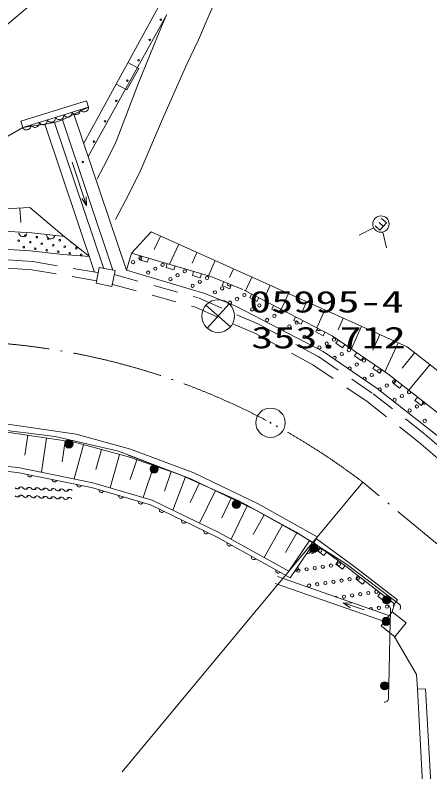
# Model space of a CAD drawing. Units: millimetres, scale not verified. Extents: x 27531 to 667531, y 18316 to 378316.
# Drawn here: x 377866 to 403154, y 260128 to 306284 of the extents above; entities that cross this region are included whole.
import ezdxf
from ezdxf.enums import TextEntityAlignment as Align

# ---------------------------------------------------------------- set-up
doc = ezdxf.new("R2010")
doc.units = ezdxf.units.MM
doc.header["$LTSCALE"] = 1000
doc.linetypes.add('USER1', pattern=[7.000001, 5.508197, -0.688525, 0.114754, -0.688525])
doc.linetypes.add('USER2', pattern=[2.5, 1.5, -1])
doc.layers.add('S-SUV', color=7, linetype='Continuous', lineweight=13)
doc.layers.add('S-SUV-LWCN', color=7, linetype='Continuous', lineweight=13)
doc.styles.add('ＭＳ ゴシック', font='')
doc.styles.get('ＭＳ ゴシック').set_extended_font_data('MS Gothic')

# ---------------------------------------------------------------- blocks, each defined once
blk = doc.blocks.new('BUHIN24')
at = {"color": 7, "linetype": 'Continuous', "lineweight": 13}
blk.add_lwpolyline([(-200, 150), (-149, 184), (-96, 205), (-25, 221), (37, 211), (95, 190), (157, 143), (193, 94), (219, 37), (225, -36), (219, -93), (200, -150)], dxfattribs=at)
blk = doc.blocks.new('BUHIN28')
at = {"color": 7, "linetype": 'Continuous', "lineweight": 13}
blk.add_lwpolyline([(91, -233), (324, -142), (142, 324), (-91, 233)], dxfattribs=at)
blk = doc.blocks.new('BUHIN29')
at = {"color": 7, "linetype": 'Continuous', "lineweight": 13}
blk.add_lwpolyline([(84, -235), (320, -151), (151, 320), (-84, 235)], dxfattribs=at)
blk = doc.blocks.new('BUHIN30')
at = {"color": 7, "linetype": 'Continuous', "lineweight": 13}
blk.add_lwpolyline([(164, -188), (353, -24), (24, 353), (-164, 188)], dxfattribs=at)
blk = doc.blocks.new('BUHIN32')
at = {"color": 7, "linetype": 'Continuous', "lineweight": 13}
blk.add_lwpolyline([(126, -216), (342, -90), (90, 342), (-126, 216)], dxfattribs=at)
blk = doc.blocks.new('BUHIN33')
at = {"color": 7, "linetype": 'Continuous', "lineweight": 13}
blk.add_lwpolyline([(98, -230), (328, -131), (131, 328), (-98, 230)], dxfattribs=at)
blk = doc.blocks.new('BUHIN34')
at = {"color": 7, "linetype": 'Continuous', "lineweight": 13}
blk.add_lwpolyline([(83, -236), (319, -153), (153, 319), (-83, 236)], dxfattribs=at)
blk = doc.blocks.new('BUHIN52')
at = {"color": 7, "linetype": 'Continuous', "lineweight": 13}
for p, q in [((-272, 957), (272, -957)), ((957, 272), (-957, -272))]:
    blk.add_line(p, q, dxfattribs=at)
blk.add_circle((0, 0), 995, dxfattribs=at)
blk = doc.blocks.new('BUHIN64')
at = {"color": 7, "linetype": 'Continuous', "lineweight": 13}
for radius in [249, 220, 191, 161, 132, 97.5, 67.5, 38.8, 7.5]:
    blk.add_circle((207, -138), radius, dxfattribs=at)
blk = doc.blocks.new('BUHIN87')
at = {"color": 7, "linetype": 'Continuous', "lineweight": 13}
blk.add_lwpolyline([(-108, 104), (-75, 121), (-42, 129), (1, 133), (38, 123), (70, 106), (104, 74), (122, 42), (133, 6), (131, -38), (124, -72), (108, -104)], dxfattribs=at)
blk = doc.blocks.new('BUHIN88')
at = {"color": 7, "linetype": 'Continuous', "lineweight": 13}
blk.add_lwpolyline([(-99, 113), (-65, 127), (-31, 132), (13, 133), (48, 120), (79, 100), (110, 65), (125, 31), (133, -5), (127, -49), (117, -82), (99, -113)], dxfattribs=at)
blk = doc.blocks.new('BUHIN89')
at = {"color": 7, "linetype": 'Continuous', "lineweight": 13}
blk.add_lwpolyline([(-79, 128), (-43, 136), (-9, 136), (34, 129), (67, 110), (94, 86), (119, 46), (128, 11), (130, -27), (118, -69), (102, -100), (79, -128)], dxfattribs=at)
blk = doc.blocks.new('BUHIN90')
at = {"color": 7, "linetype": 'Continuous', "lineweight": 13}
blk.add_lwpolyline([(-72, 132), (-36, 138), (-1, 136), (41, 127), (73, 106), (99, 80), (121, 39), (129, 3), (129, -34), (114, -76), (97, -105), (72, -132)], dxfattribs=at)
blk = doc.blocks.new('BUHIN91')
at = {"color": 7, "linetype": 'Continuous', "lineweight": 13}
blk.add_lwpolyline([(-138, -60), (-140, -23), (-135, 11), (-122, 52), (-99, 82), (-71, 106), (-29, 124), (8, 129), (45, 125), (85, 107), (113, 87), (138, 60)], dxfattribs=at)
blk = doc.blocks.new('BUHIN93')
at = {"color": 7, "linetype": 'Continuous', "lineweight": 13}
blk.add_line((-53, 188), (37, -130), dxfattribs=at)
blk.add_lwpolyline([(366, -99), (259, 277), (-328, 109), (-221, -266)], dxfattribs=at)
blk.add_circle((0, 0), 498, dxfattribs=at)
blk = doc.blocks.new('BUHIN99')
at = {"color": 7, "linetype": 'Continuous', "lineweight": 13}
for points in [[(29, -33), (-14, -31), (-46, -26), (-80, -14), (-113, 2), (-143, 24), (-170, 53), (-188, 84), (-199, 118), (-203, 144)], [(203, -144), (197, -112), (182, -80), (163, -53), (142, -30), (109, -7), (68, 13), (42, 22), (5, 27), (-27, 28)]]:
    blk.add_lwpolyline(points, dxfattribs=at)
blk = doc.blocks.new('BUHIN101')
at = {"color": 7, "linetype": 'Continuous', "lineweight": 13}
for points in [[(29, -32), (-14, -31), (-45, -25), (-79, -14), (-112, 2), (-142, 23), (-168, 53), (-187, 84), (-197, 117), (-201, 142)], [(201, -142), (195, -111), (181, -80), (162, -53), (141, -30), (108, -7), (68, 13), (41, 22), (5, 27), (-27, 28)]]:
    blk.add_lwpolyline(points, dxfattribs=at)
blk = doc.blocks.new('BUHIN106')
at = {"color": 7, "linetype": 'Continuous', "lineweight": 13}
blk.add_lwpolyline([(254, -68), (250, -5), (233, 53), (199, 122), (151, 167), (97, 202), (18, 224), (-47, 221), (-111, 205), (-175, 163), (-218, 121), (-254, 68)], dxfattribs=at)
blk = doc.blocks.new('BUHIN53')
at = {"color": 7, "linetype": 'Continuous', "lineweight": 13}
for radius in [896, 27]:
    blk.add_circle((0, 0), radius, dxfattribs=at)

msp = doc.modelspace()

# ---------------------------------------------------------------- linework, layer by layer
at = {"layer": 'S-SUV'}
for p, q in [((362635, 293321), (383106, 310529)), ((382047, 298467), (386726, 307008)), ((387112, 306321), (382316, 297665)), ((378206, 299808), (382219, 301059)), ((382338, 300677), (382219, 301059)), ((378325, 299426), (382338, 300677)), ((378325, 299426), (382338, 300677)), ((381451, 300240), (382338, 300677)), ((380746, 299893), (381451, 300240)), ((384650, 290719), (381451, 300240)), ((378325, 299426), (378206, 299808)), ((379677, 299640), (378325, 299426)), ((380272, 299734), (379677, 299640)), ((382711, 290610), (379677, 299640)), ((380272, 299734), (380746, 299893)), ((383249, 290875), (380272, 299734)), ((383827, 290726), (380746, 299893)), ((378325, 299426), (369142, 294058)), ((381345, 297318), (382219, 294674)), ((369142, 294058), (378761, 294545)), ((378160, 294514), (378204, 293632)), ((378761, 294545), (380852, 292783)), ((378885, 293006), (375782, 293189)), ((399726, 293314), (398835, 292860)), ((380887, 292780), (378885, 293006)), ((382393, 291555), (380852, 292783)), ((384963, 291773), (386166, 293061)), ((386166, 293061), (401772, 286053)), ((386723, 292811), (386353, 291985)), ((400286, 293054), (400514, 292081)), ((387838, 292310), (387288, 291085)), ((378790, 291910), (375762, 292089)), ((380764, 291686), (378790, 291910)), ((384650, 290719), (384963, 291773)), ((389794, 290343), (384963, 291773)), ((388953, 291810), (388663, 291165)), ((382393, 291555), (380764, 291686)), ((382393, 291555), (380764, 291686)), ((390067, 291309), (389652, 290385)), ((382992, 290894), (382798, 289935)), ((383955, 290700), (382992, 290894)), ((391182, 290809), (390946, 290284)), ((383762, 289740), (383955, 290700)), ((389429, 289304), (384650, 290719)), ((391744, 289546), (389794, 290343)), ((382798, 289935), (383762, 289740)), ((392297, 290308), (391916, 289461)), ((397204, 286722), (391833, 289504)), ((393412, 289808), (393166, 289262)), ((391327, 288527), (389429, 289304)), ((394526, 289307), (394090, 288335)), ((396638, 285776), (391327, 288527)), ((395641, 288806), (395362, 288186)), ((396756, 288306), (396263, 287209)), ((397870, 287805), (397553, 287099)), ((398985, 287305), (398366, 285926)), ((400597, 284400), (397204, 286722)), ((400100, 286804), (399674, 285857)), ((401214, 286304), (400415, 284524)), ((399946, 283512), (396638, 285776)), ((405769, 282913), (401772, 286053)), ((402224, 285683), (401458, 284748)), ((403128, 284942), (401866, 283403)), ((404594, 281259), (400597, 284400)), ((403887, 280416), (399946, 283512)), ((381590, 280724), (376992, 281406)), ((381487, 280233), (376940, 280909)), ((378645, 280655), (378465, 279443)), ((384901, 279815), (381590, 280724)), ((379782, 280487), (379472, 278404)), ((380918, 280318), (380727, 279031)), ((384768, 279333), (381487, 280233)), ((382034, 280083), (381461, 277997)), ((383128, 279783), (382796, 278574)), ((384901, 279815), (388759, 278360)), ((384221, 279483), (383663, 277449)), ((384760, 279440), (388618, 277985)), ((384768, 279333), (387895, 278261)), ((378059, 278694), (374714, 279002)), ((385290, 279154), (384881, 277963)), ((386332, 278797), (385666, 276856)), ((378015, 278397), (374698, 278702)), ((382520, 277473), (378015, 278397)), ((382593, 277765), (378059, 278694)), ((387374, 278439), (386967, 277254)), ((388759, 278360), (392688, 276475)), ((388257, 278123), (387481, 276083)), ((388586, 277999), (392504, 276120)), ((386117, 276410), (382520, 277473)), ((386225, 276691), (382593, 277765)), ((399070, 277793), (384400, 260138)), ((389104, 277752), (388530, 276557)), ((390075, 277286), (389117, 275291)), ((390325, 274706), (386225, 276691)), ((391047, 276819), (390471, 275621)), ((392688, 276475), (396285, 274456)), ((390187, 274440), (386117, 276410)), ((392018, 276353), (391037, 274311)), ((392504, 276120), (396089, 274107)), ((393057, 275809), (392385, 274610)), ((394165, 275187), (393047, 273195)), ((394546, 272362), (390325, 274706)), ((395036, 274698), (394356, 273509)), ((394641, 271967), (390187, 274440)), ((395826, 274255), (394546, 272362)), ((396089, 274107), (396285, 274456)), ((396250, 274340), (398527, 272671)), ((396014, 273997), (394641, 271967)), ((396073, 274098), (398349, 272429)), ((398343, 272434), (400993, 270375)), ((398527, 272671), (401177, 270612)), ((400649, 269673), (393872, 272046)), ((400500, 269249), (393723, 271622)), ((401071, 270519), (400672, 270820)), ((400993, 270375), (401177, 270612)), ((399147, 270003), (397861, 270430)), ((400860, 269888), (400993, 270375)), ((400860, 269888), (400183, 269043)), ((400736, 269307), (400747, 269806)), ((401699, 269217), (400860, 269888)), ((400645, 265374), (400736, 269307)), ((401022, 268372), (401699, 269217)), ((400183, 269043), (401022, 268372)), ((402338, 266069), (400978, 268395)), ((402391, 265168), (402338, 266069)), ((400634, 264874), (400645, 265374)), ((402890, 265196), (402391, 265168)), ((403125, 252119), (402391, 265168)), ((403624, 252147), (402890, 265196))]:
    msp.add_line(p, q, dxfattribs=at)
at = {"layer": 'S-SUV', "linetype": 'USER2'}
for p, q in [((374929, 291520), (378943, 291249)), ((378943, 291249), (382912, 290576)), ((374917, 291020), (378884, 290752)), ((378884, 290752), (382829, 290083)), ((383907, 290459), (389016, 289042)), ((383806, 289864), (388855, 288463)), ((389096, 289013), (392787, 287395)), ((388855, 288463), (392524, 286856)), ((392787, 287395), (396330, 285476)), ((392524, 286856), (396018, 284963)), ((396330, 285476), (399692, 283194)), ((396018, 284963), (399338, 282709)), ((399692, 283194), (402868, 280708)), ((399338, 282709), (402487, 280245)), ((402868, 280708), (405902, 278095)), ((402487, 280245), (405510, 277640))]:
    msp.add_line(p, q, dxfattribs=at)
at = {"layer": 'S-SUV', "linetype": 'USER1'}
msp.add_line((405447, 272494), (399070, 277793), dxfattribs=at)
at = {"layer": 'S-SUV'}
for points in [[(384026, 302080), (384684, 301719), (385404, 303035), (384747, 303395)], [(382198, 295194), (382219, 294674), (381926, 295104)], [(390583, 290018), (390487, 289787), (390950, 289597), (391045, 289828)], [(400672, 270820), (398062, 272788), (395006, 274750), (391499, 276655), (387895, 278261), (384170, 279684), (380303, 280582), (376367, 281080), (372611, 281355), (368650, 281042), (364917, 280484)], [(401071, 270519), (401270, 270368), (401307, 270334), (401336, 270297), (401357, 270250), (401368, 270203), (401370, 270151), (401363, 270103), (401342, 270054), (401320, 270018)], [(398290, 270136), (397861, 270430), (398380, 270408)], [(400509, 270312), (400555, 270306), (400606, 270290), (400655, 270261), (400687, 270232), (400719, 270191), (400740, 270144), (400750, 270100), (400753, 270056), (400747, 269806)], [(400634, 264874), (400628, 264625), (400622, 264575), (400608, 264530), (400582, 264486), (400551, 264449), (400509, 264417), (400466, 264394), (400415, 264383), (400372, 264380)]]:
    msp.add_lwpolyline(points, dxfattribs=at)
for centre, radius in [((386750, 306011), 49.8), ((386071, 304771), 49.8), ((385391, 303531), 49.8), ((384712, 302291), 49.8), ((384032, 301050), 49.8), ((383353, 299810), 49.8), ((382673, 298570), 49.8), ((381994, 297329), 49.8), ((378484, 292833), 49.8), ((379185, 292740), 49.8), ((379886, 292647), 49.8), ((378087, 292529), 49.8), ((378391, 292132), 49.8), ((378788, 292436), 49.8), ((379489, 292343), 49.8), ((380190, 292250), 49.8), ((380587, 292554), 49.8), ((380891, 292157), 49.8), ((379092, 292039), 49.8), ((379793, 291946), 49.8), ((380494, 291853), 49.8), ((381195, 291760), 49.8), ((381592, 292064), 49.8), ((381896, 291667), 49.8), ((385060, 291223), 99.5), ((385500, 291462), 99.5), ((386416, 290821), 99.5), ((386856, 291060), 99.5), ((385977, 290583), 99.5), ((387772, 290420), 99.5), ((388212, 290659), 99.5), ((389568, 290257), 99.5), ((387333, 290181), 99.5), ((388689, 289780), 99.5), ((389128, 290018), 99.5), ((390045, 289378), 99.5), ((390484, 289617), 99.5), ((391401, 288977), 99.5), ((391840, 289215), 99.5), ((392757, 288575), 99.5), ((392318, 288336), 99.5), ((393674, 287935), 99.5), ((394113, 288174), 99.5), ((393234, 287696), 99.5), ((395030, 287533), 99.5), ((394590, 287295), 99.5), ((395507, 286655), 99.5), ((395946, 286893), 99.5), ((396863, 286253), 99.5), ((397302, 286492), 99.5), ((396423, 286014), 99.5), ((397780, 285613), 99.5), ((398219, 285851), 99.5), ((399136, 285211), 99.5), ((398696, 284973), 99.5), ((399613, 284333), 99.5), ((400052, 284571), 99.5), ((400969, 283931), 99.5), ((400529, 283692), 99.5), ((401446, 283052), 99.5), ((401007, 282814), 99.5), ((402363, 282412), 99.5), ((401923, 282173), 99.5), ((402840, 281533), 99.5), ((381145, 280131), 249), ((381145, 280131), 220), ((381145, 280131), 191), ((381145, 280131), 161), ((381145, 280131), 132), ((381145, 280131), 97.5), ((381145, 280131), 67.5), ((381145, 280131), 38.8), ((381145, 280131), 7.5), ((386342, 278587), 249), ((386342, 278587), 220), ((386342, 278587), 191), ((386342, 278587), 161), ((386342, 278587), 132), ((386342, 278587), 97.5), ((386342, 278587), 67.5), ((386342, 278587), 38.8), ((386342, 278587), 7.5), ((391357, 276446), 249), ((391357, 276446), 220), ((391357, 276446), 191), ((391357, 276446), 161), ((391357, 276446), 132), ((391357, 276446), 97.5), ((391357, 276446), 67.5), ((391357, 276446), 38.8), ((391357, 276446), 7.5), ((396077, 273767), 249), ((396077, 273767), 220), ((396077, 273767), 191), ((396077, 273767), 161), ((396077, 273767), 132), ((396077, 273767), 97.5), ((396077, 273767), 67.5), ((396077, 273767), 38.8), ((396077, 273767), 7.5), ((396473, 273623), 99.5), ((395979, 273547), 99.5), ((397120, 272711), 99.5), ((397614, 272787), 99.5), ((395143, 272406), 99.5), ((395637, 272482), 99.5), ((396131, 272559), 99.5), ((396625, 272635), 99.5), ((397766, 271798), 99.5), ((398260, 271875), 99.5), ((398754, 271951), 99.5), ((395789, 271494), 99.5), ((396283, 271570), 99.5), ((396778, 271646), 99.5), ((397272, 271722), 99.5), ((398412, 270886), 99.5), ((398906, 270962), 99.5), ((399401, 271038), 99.5), ((397918, 270810), 99.5), ((400522, 270621), 249), ((400522, 270621), 220), ((400522, 270621), 191), ((400522, 270621), 161), ((400522, 270621), 132), ((400522, 270621), 97.5), ((400522, 270621), 67.5), ((400522, 270621), 38.8), ((400522, 270621), 7.5), ((400047, 270126), 99.5), ((400541, 270202), 99.5)]:
    msp.add_circle(centre, radius, dxfattribs=at)
for centre, radius, start, end in [((381288, 292461), 49.8, 147.1364, 314.6611), ((390924, 289855), 99.5, 145.4477, 349.8397), ((389606, 289140), 99.5, 36.4295, 99.0892), ((390962, 288738), 99.5, 303.1088, 192.4099), ((393196, 288814), 99.5, 160.733, 324.4896), ((394151, 287056), 99.5, 336.8926, 148.3302), ((396386, 287132), 99.5, 145.5836, 339.6389), ((397340, 285374), 99.5, 284.8662, 186.369), ((398257, 284734), 99.5, 292.5744, 178.6608), ((399173, 284094), 99.5, 299.6563, 171.5789), ((400090, 283454), 99.5, 296.3637, 167.321), ((401885, 283291), 99.5, 91.988, 11.6967), ((402802, 282651), 99.5, 134.2644, 329.4204), ((399895, 271114), 99.5, 77.3939, 26.9295), ((397424, 270734), 99.5, 21.2265, 120.176), ((399553, 270050), 99.5, 344.5444, 156.8581), ((401035, 270278), 99.5, 117.7701, 189.9159)]:
    msp.add_arc(centre, radius, start, end, dxfattribs=at)
at = {"layer": 'S-SUV', "linetype": 'USER1'}
msp.add_arc((373585, 244409), 42000, 52.6429, 118.5822, dxfattribs=at)
at = {"layer": 'S-SUV-LWCN'}
for points in [[(383986, 293814), (384781, 295313), (385522, 296838), (386903, 300072), (388343, 303291), (389050, 304781), (389704, 306301), (390082, 307185), (390513, 308038), (390958, 308745), (391460, 309429), (391919, 310001), (392397, 310573)], [(382860, 296294), (383466, 297422), (384018, 298576), (385376, 302093), (386789, 305584), (386930, 305915), (387071, 306246)]]:
    msp.add_lwpolyline(points, dxfattribs=at)

# ---------------------------------------------------------------- block references
at = {"layer": 'S-SUV', "rotation": 212.41667}
for name, p in [('BUHIN106', (381084, 300286)), ('BUHIN106', (381586, 300442)), ('BUHIN106', (382088, 300599)), ('BUHIN106', (380081, 299973)), ('BUHIN106', (380583, 300130)), ('BUHIN106', (378576, 299504)), ('BUHIN106', (379078, 299660)), ('BUHIN106', (379579, 299817)), ('BUHIN93', (400171, 293541)), ('BUHIN24', (378335, 292984)), ('BUHIN24', (380036, 292848)), ('BUHIN30', (385768, 291535)), ('BUHIN30', (387378, 291058)), ('BUHIN30', (388989, 290581)), ('BUHIN32', (392505, 289156)), ('BUHIN52', (390245, 287931)), ('BUHIN32', (393847, 288461)), ('BUHIN32', (395190, 287765)), ('BUHIN32', (396533, 287069)), ('BUHIN33', (397769, 286335)), ('BUHIN33', (398900, 285561)), ('BUHIN33', (400031, 284787)), ('BUHIN34', (401263, 283876)), ('BUHIN34', (402595, 282830)), ('BUHIN53', (393438, 281420)), ('BUHIN87', (378766, 278243)), ('BUHIN87', (380268, 277935)), ('BUHIN99', (378112, 277448)), ('BUHIN99', (378609, 277423)), ('BUHIN99', (379106, 277398)), ('BUHIN99', (379602, 277374)), ('BUHIN99', (380099, 277349)), ('BUHIN99', (380596, 277324)), ('BUHIN99', (381092, 277300)), ('BUHIN87', (381770, 277627)), ('BUHIN88', (383120, 277296)), ('BUHIN101', (378112, 276947)), ('BUHIN101', (378605, 276923)), ('BUHIN101', (379098, 276898)), ('BUHIN101', (379591, 276874)), ('BUHIN101', (380084, 276849)), ('BUHIN101', (380577, 276825)), ('BUHIN101', (381070, 276800)), ('BUHIN88', (384319, 276942)), ('BUHIN88', (385517, 276588)), ('BUHIN89', (386795, 276082)), ('BUHIN89', (388152, 275425)), ('BUHIN89', (389508, 274768)), ('BUHIN90', (390929, 274028)), ('BUHIN28', (396640, 273682)), ('BUHIN90', (392414, 273203)), ('BUHIN91', (395727, 273572)), ('BUHIN28', (397775, 272850)), ('BUHIN90', (393898, 272379)), ('BUHIN91', (395003, 272502)), ('BUHIN29', (399005, 271919)), ('BUHIN29', (400331, 270890)), ('BUHIN64', (400736, 269307)), ('BUHIN64', (400645, 265374))]:
    msp.add_blockref(name, p, dxfattribs=at)

# ---------------------------------------------------------------- texts
at = {"layer": 'S-SUV', "style": 'ＭＳ ゴシック', "width": 1.5}
for s, p in [('05995-4', (392133, 287749)), ('353.712', (392261, 285563))]:
    msp.add_text(s, height=1320, dxfattribs=at).set_placement(p, align=Align.BOTTOM_LEFT)

doc.saveas('drawing.dxf')
